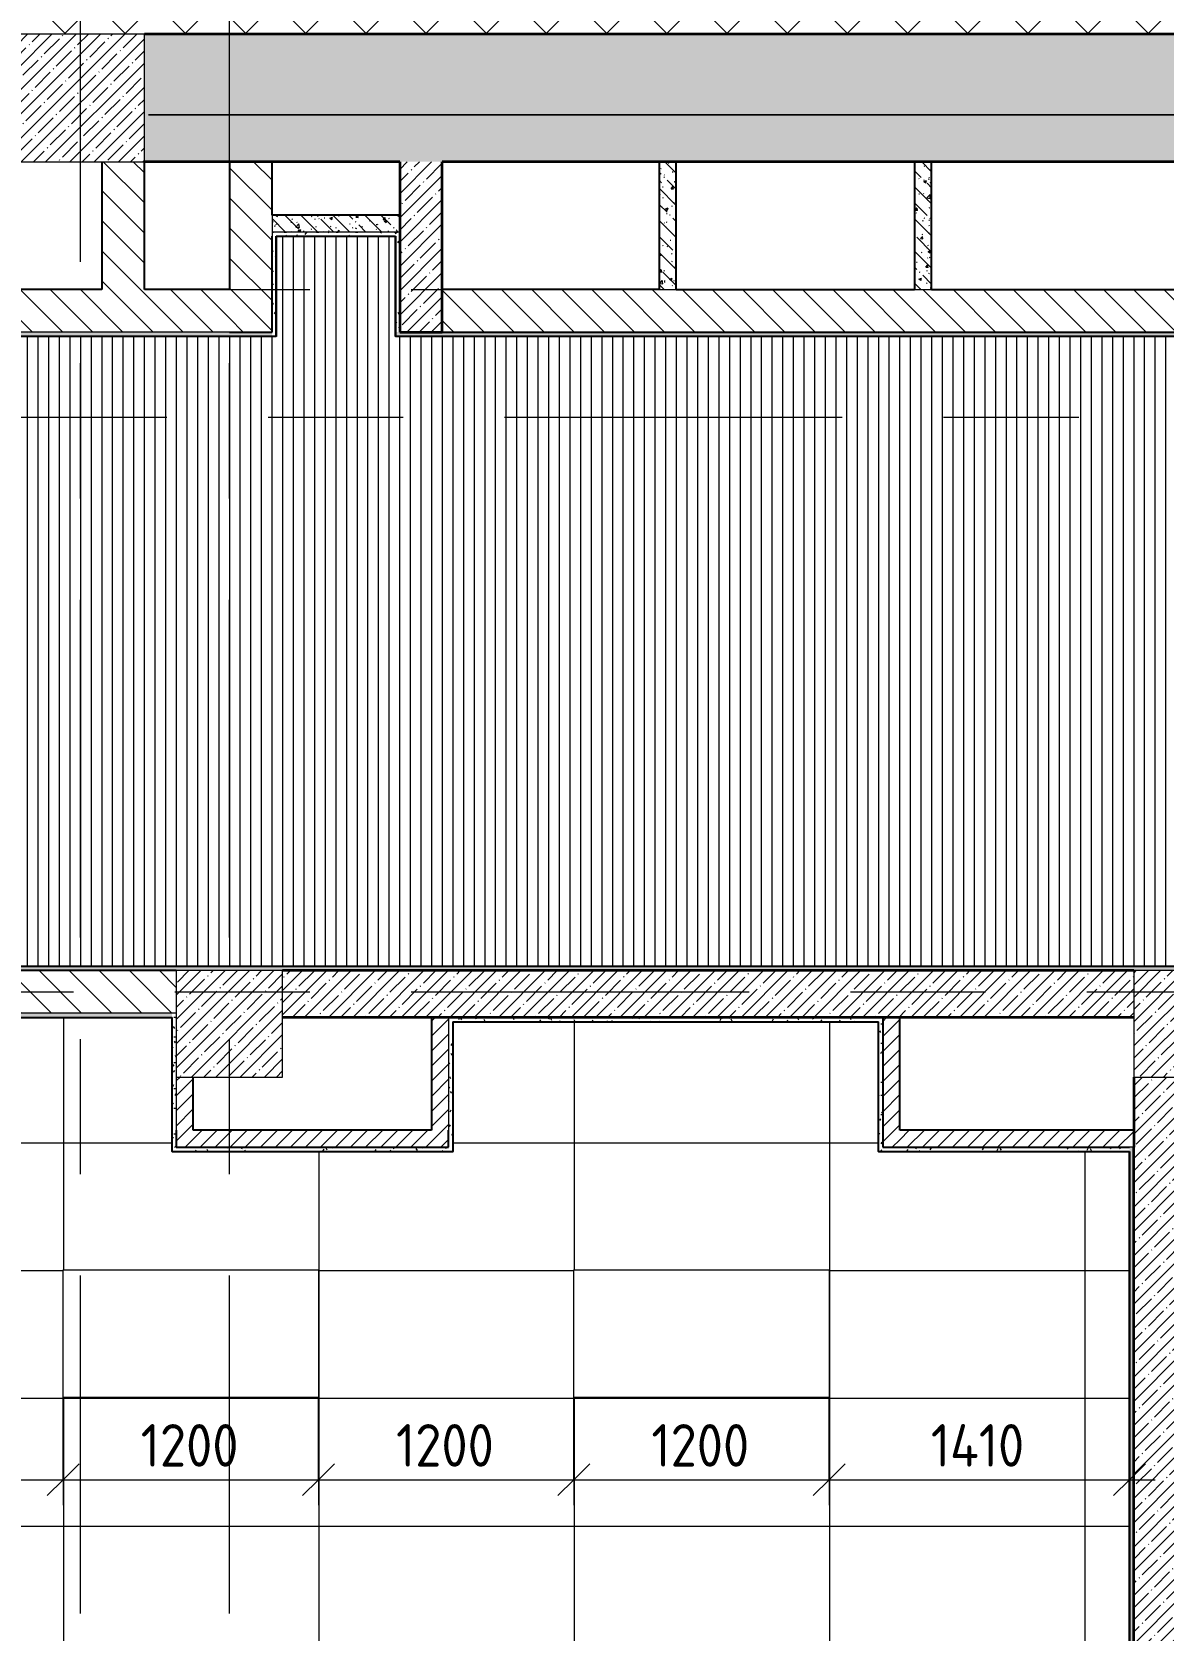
# Model space of a CAD drawing. Header units: millimetres. Extents: x 35378 to 237579, y -8553 to 29000.
# Drawn here: x 60232 to 65547, y 4802 to 12310 of the extents above; entities that cross this region are included whole.
import ezdxf

# ---------------------------------------------------------------- set-up
doc = ezdxf.new("R2010")
doc.units = ezdxf.units.MM
doc.linetypes.add('Осевая', pattern=[3175, 635, -476.25, 1587.5, -476.25])
for name, color, linetype, lineweight in [('A-ANNO-DIMS', 7, 'Continuous', 9), ('A-ANNO-DIMS-100', 7, 'Continuous', 9), ('A-CLNG', 7, 'Continuous', 9), ('A-CLNG-PATT', 7, 'Continuous', 9), ('A-GLAZ-CWMG', 7, 'Continuous', 9), ('A-WALL', 7, 'Continuous', 9), ('I-WALL', 7, 'Continuous', 9), ('S-COLS', 7, 'Continuous', 9), ('Оси-2', 7, 'Осевая', 9)]:
    doc.layers.add(name, color=color, linetype=linetype, lineweight=lineweight)
for name, color, linetype, lineweight, true_color in [('A-WALL-1', 7, 'Continuous', 35, 0x3c3c3c), ('A-WALL-3', 7, 'Continuous', 25, 0x3c3c3c), ('A-WALL-FNSH-2', 7, 'Continuous', 13, 0x3c3c3c)]:
    doc.layers.add(name, color=color, linetype=linetype, lineweight=lineweight, true_color=true_color)
doc.styles.add('ISOCPEUR_1', font='isocpeur.ttf', dxfattribs={"width": 0.9, "height": 200})
doc.dimstyles.new('ISO-2_0_0_9К_Средний_округл2', dxfattribs={"dimscale": 304.8, "dimtxt": 199.196235, "dimasz": 0.492126, "dimexe": 0.393701, "dimexo": 0, "dimgap": 0, "dimtad": 1, "dimdec": 0, "dimrnd": 10, "dimzin": 0, "dimdsep": 46, "dimtxsty": 'ISOCPEUR_1', "dimblk1": 'OBLIQUE', "dimblk2": 'OBLIQUE', "dimsah": 1, "dimcen": 0.09, "dimdle": 0.393701, "dimazin": 0, "dimtfac": 1, "dimtdec": 4, "dimtix": 1, "dimtmove": 0, "dimatfit": 3, "dimfxl": 1, "dimtvp": 1, "dimtolj": 1, "dimtzin": 0, "dimarcsym": 2})
pattern_1 = [(45, (0, 0), (-57.02463, 57.02463), []), (45, (57.025, 0), (-57.02463, 57.02463), [100.806, -20.161, 3.353, -16.808])]
pattern_2 = [(135, (0, 0), (-70.71068, -70.71068), [])]
pattern_3 = [(45, (0, 0), (-35.35534, 35.35534), [])]
pattern_4 = [(135, (0, 0), (-75.43415, -75.43415), [106.68, -17.78, 3.556, -17.78]), (135, (0, 75.39), (-75.43415, -75.43415), []), (50, (0, 0), (127.52922, -11.15758), [13.335, -146.685]), (355, (0, 0), (-24.66966, 133.74002), [10.668, -117.348]), (100.451, (10.63, -0.93), (102.85973, 122.58178), [11.333, -124.663]), (46.184, (0, 35.56), (189.75516, -29.43036), [20.002, -220.027]), (96.636, (15.81, 33.1), (166.1822, 173.1996), [17, -186.995]), (351.184, (0, 35.56), (166.18393, 173.1976), [16.002, -176.022]), (21, (17.78, 26.67), (106.13027, -71.58603), [13.335, -146.685]), (326, (17.78, 26.67), (43.26188, 128.93175), [10.668, -117.348]), (71.451, (26.62, 20.7), (149.39198, 57.34505), [11.333, -124.663]), (37.5, (0, 0), (2.162228, 59.188357), [3.353, -112.573, 3.353, -115.773, -117.793]), (37.5, (0, 0), (2.162228, 59.188357), [-235.052, 3.353, -114.44]), (7.5, (0, 0), (46.77386, 70.12615), [3.353, -64.567, 3.353, -109.906, -44.894]), (7.5, (0, 0), (46.77386, 70.12615), [-181.178, 3.353, -41.542]), (327.5, (-39.65, 0), (94.91367, -4.010093), [3.353, -41.097, 3.353, -135.331, -184.023]), (327.5, (-39.65, 0), (94.91367, -4.010093), [-183.134, 3.353, -180.67]), (317.5, (-57.43, 0), (103.69057, 17.79882), [3.353, -54.432, 3.353, -88.748, -130.683]), (317.5, (-57.43, 0), (103.69057, 17.79882), [-149.885, 3.353, -127.33])]
pattern_5 = [(0, (0, 0), (121.92, 30.48), [10.058, -81.382, 10.058, -81.382, -487.68]), (0, (0, 0), (121.92, 30.48), [-182.88, 10.058, -172.822, 10.058, -81.382, -213.36]), (0, (0, 0), (121.92, 30.48), [-457.2, 10.058, -50.902, 10.058, -142.342]), (120, (45.72, 15.24), (-87.356454, 90.345817), [10.058, -81.382, 10.058, -81.382, -487.68]), (120, (45.72, 15.24), (-87.356454, 90.345817), [-182.88, 10.058, -172.822, 10.058, -81.382, -213.36]), (120, (45.72, 15.24), (-87.356454, 90.345817), [-457.2, 10.058, -50.902, 10.058, -142.342]), (240, (60.96, 76.2), (-34.563546, -120.825817), [10.058, -81.382, 10.058, -81.382, -487.68]), (240, (60.96, 76.2), (-34.563546, -120.825817), [-182.88, 10.058, -172.822, 10.058, -81.382, -213.36]), (240, (60.96, 76.2), (-34.563546, -120.825817), [-457.2, 10.058, -50.902, 10.058, -142.342])]

# ---------------------------------------------------------------- blocks, each defined once
blk = doc.blocks.new('BSC_Колонна _Прямоугольная - 500х500-V4-План потолков с обозначением видов отделки и геометрии 1 этажа в осях 12-23')
at = {"layer": 'S-COLS'}
h = blk.add_hatch(dxfattribs=at)
h.set_pattern_fill('FP_5', color=256, style=0, pattern_type=2)
h.set_pattern_definition([(45, (-61160, -7650), (-57.02463, 57.02463), []), (45, (-61102.975, -7650), (-57.02463, 57.02463), [100.806, -20.161, 3.353, -16.808])])
h.paths.add_polyline_path([(-250, -250), (250, -250), (250, 250), (-250, 250)])
for p, q in [((250, 250), (-250, 250)), ((-250, 250), (-250, -250)), ((250, -250), (250, 250)), ((-250, -250), (250, -250))]:
    blk.add_line(p, q, dxfattribs=at)
blk = doc.blocks.new('BSC_Колонна _Прямоугольная - 500х500-V13-План потолков с обозначением видов отделки и геометрии 1 этажа в осях 12-23')
at = {"layer": 'S-COLS'}
h = blk.add_hatch(dxfattribs=at)
h.set_pattern_fill('FP_14', color=256, style=0, pattern_type=2)
h.set_pattern_definition([(45, (-65660, -7650), (-57.02463, 57.02463), []), (45, (-65602.975, -7650), (-57.02463, 57.02463), [100.806, -20.161, 3.353, -16.808])])
h.paths.add_polyline_path([(-250, -250), (250, -250), (250, 250), (-250, 250), (-250, 55)])
for p, q in [((250, 250), (-250, 250)), ((-250, 250), (-250, -250)), ((250, -250), (250, 250)), ((-250, -250), (250, -250))]:
    blk.add_line(p, q, dxfattribs=at)
blk = doc.blocks.new('BSC_Колонна _Прямоугольная - 600х600-V20-План потолков с обозначением видов отделки и геометрии 1 этажа в осях 12-23')
at = {"layer": 'S-COLS'}
h = blk.add_hatch(dxfattribs=at)
h.set_pattern_fill('FP_29', color=256, style=0, pattern_type=2)
h.set_pattern_definition([(45, (-60460, -12000), (-57.02463, 57.02463), []), (45, (-60402.975, -12000), (-57.02463, 57.02463), [100.806, -20.161, 3.353, -16.808])])
h.paths.add_polyline_path([(-173.4, -300), (300, -300), (300, 300), (-300, 300), (-300, -300)])
for p, q in [((300, 300), (-300, 300)), ((-300, 300), (-300, -300)), ((300, -300), (300, 300)), ((-300, -300), (300, -300))]:
    blk.add_line(p, q, dxfattribs=at)
blk = doc.blocks.new('Прямоугольный импост - 50 x 70 мм-31720913-План потолков с обозначением видов отделки и геометрии 1 этажа в осях 12-23')
at = {"layer": 'A-GLAZ-CWMG'}
blk.add_line((59605, 7920.7), (60400, 7920.7), dxfattribs=at)
blk = doc.blocks.new('Прямоугольный импост - 50 x 70 мм-32257329-План потолков с обозначением видов отделки и геометрии 1 этажа в осях 12-23')
at = {"layer": 'A-GLAZ-CWMG'}
blk.add_line((0, -35), (-70, -35), dxfattribs=at)
blk = doc.blocks.new('DIMBLOCK82-План потолков с обозначением видов отделки и геометрии 1 этажа в осях 12-23')
at = {"layer": 'A-ANNO-DIMS-100'}
for p, q in [((59178.6, 5894.1), (59178.6, 5388.2)), ((59178.6, 5508.2), (59178.6, 5894.1)), ((60378.6, 5894.1), (60378.6, 5388.2)), ((60378.6, 5508.2), (60378.6, 5894.1)), ((59178.6, 5508.2), (60378.6, 5508.2))]:
    blk.add_line(p, q, dxfattribs=at)
at = {"layer": 'A-ANNO-DIMS-100', "lineweight": 20}
for p, q in [((59178.6, 5508.2), (59253.6, 5583.2)), ((60378.6, 5508.2), (60453.6, 5583.2)), ((59178.6, 5508.2), (59103.6, 5433.2)), ((60378.6, 5508.2), (60303.6, 5433.2))]:
    blk.add_line(p, q, dxfattribs=at)
at = {"layer": 'A-ANNO-DIMS-100', "color": 0, "insert": (59543, 5769.5), "char_height": 200, "width": 565.411, "attachment_point": 1, "line_spacing_factor": 1.149209, "style": 'ISOCPEUR_1'}
blk.add_mtext('1200', dxfattribs=at)
blk = doc.blocks.new('_Oblique')
at = {"color": 0, "linetype": 'ByBlock', "lineweight": -2}
blk.add_line((-0.5, -0.5), (0.5, 0.5), dxfattribs=at)
blk = doc.blocks.new('DIMBLOCK83-План потолков с обозначением видов отделки и геометрии 1 этажа в осях 12-23')
at = {"layer": 'A-ANNO-DIMS-100'}
for p, q in [((60378.6, 5894.1), (60378.6, 5388.2)), ((60378.6, 5508.2), (60378.6, 5894.1)), ((61578.6, 5894.1), (61578.6, 5388.2)), ((61578.6, 5508.2), (61578.6, 5894.1)), ((60378.6, 5508.2), (61578.6, 5508.2))]:
    blk.add_line(p, q, dxfattribs=at)
at = {"layer": 'A-ANNO-DIMS-100', "lineweight": 20}
for p, q in [((60378.6, 5508.2), (60453.6, 5583.2)), ((61578.6, 5508.2), (61653.6, 5583.2)), ((60378.6, 5508.2), (60303.6, 5433.2)), ((61578.6, 5508.2), (61503.6, 5433.2))]:
    blk.add_line(p, q, dxfattribs=at)
at = {"layer": 'A-ANNO-DIMS-100', "color": 0, "insert": (60743, 5769.5), "char_height": 200, "width": 565.411, "attachment_point": 1, "line_spacing_factor": 1.149209, "style": 'ISOCPEUR_1'}
blk.add_mtext('1200', dxfattribs=at)
blk = doc.blocks.new('DIMBLOCK84-План потолков с обозначением видов отделки и геометрии 1 этажа в осях 12-23')
at = {"layer": 'A-ANNO-DIMS-100'}
for p, q in [((61578.6, 5894.1), (61578.6, 5388.2)), ((61578.6, 5508.2), (61578.6, 5894.1)), ((62778.6, 5894.1), (62778.6, 5388.2)), ((62778.6, 5508.2), (62778.6, 5894.1)), ((61578.6, 5508.2), (62778.6, 5508.2))]:
    blk.add_line(p, q, dxfattribs=at)
at = {"layer": 'A-ANNO-DIMS-100', "lineweight": 20}
for p, q in [((61578.6, 5508.2), (61653.6, 5583.2)), ((62778.6, 5508.2), (62853.6, 5583.2)), ((61578.6, 5508.2), (61503.6, 5433.2)), ((62778.6, 5508.2), (62703.6, 5433.2))]:
    blk.add_line(p, q, dxfattribs=at)
at = {"layer": 'A-ANNO-DIMS-100', "color": 0, "insert": (61943, 5769.5), "char_height": 200, "width": 565.411, "attachment_point": 1, "line_spacing_factor": 1.149209, "style": 'ISOCPEUR_1'}
blk.add_mtext('1200', dxfattribs=at)
blk = doc.blocks.new('DIMBLOCK85-План потолков с обозначением видов отделки и геометрии 1 этажа в осях 12-23')
at = {"layer": 'A-ANNO-DIMS-100'}
for p, q in [((62778.6, 5894.1), (62778.6, 5388.2)), ((62778.6, 5508.2), (62778.6, 5894.1)), ((63978.6, 5894.1), (63978.6, 5388.2)), ((63978.6, 5508.2), (63978.6, 5894.1)), ((62778.6, 5508.2), (63978.6, 5508.2))]:
    blk.add_line(p, q, dxfattribs=at)
at = {"layer": 'A-ANNO-DIMS-100', "lineweight": 20}
for p, q in [((62778.6, 5508.2), (62853.6, 5583.2)), ((63978.6, 5508.2), (64053.6, 5583.2)), ((62778.6, 5508.2), (62703.6, 5433.2)), ((63978.6, 5508.2), (63903.6, 5433.2))]:
    blk.add_line(p, q, dxfattribs=at)
at = {"layer": 'A-ANNO-DIMS-100', "color": 0, "insert": (63143, 5769.5), "char_height": 200, "width": 565.411, "attachment_point": 1, "line_spacing_factor": 1.149209, "style": 'ISOCPEUR_1'}
blk.add_mtext('1200', dxfattribs=at)
blk = doc.blocks.new('DIMBLOCK86-План потолков с обозначением видов отделки и геометрии 1 этажа в осях 12-23')
at = {"layer": 'A-ANNO-DIMS-100'}
for p, q in [((63978.6, 5894.1), (63978.6, 5388.2)), ((63978.6, 5508.2), (63978.6, 5894.1)), ((65390, 5614.3), (65390, 5388.2)), ((65390, 5508.2), (65390, 5614.3)), ((63978.6, 5508.2), (65510, 5508.2))]:
    blk.add_line(p, q, dxfattribs=at)
at = {"layer": 'A-ANNO-DIMS-100', "lineweight": 20}
for p, q in [((63978.6, 5508.2), (64053.6, 5583.2)), ((65390, 5508.2), (65465, 5583.2)), ((63978.6, 5508.2), (63903.6, 5433.2)), ((65390, 5508.2), (65315, 5433.2))]:
    blk.add_line(p, q, dxfattribs=at)
at = {"layer": 'A-ANNO-DIMS-100', "color": 0, "insert": (64456.3, 5769.5), "char_height": 200, "width": 547.024, "attachment_point": 1, "line_spacing_factor": 1.149209, "style": 'ISOCPEUR_1'}
blk.add_mtext('1410', dxfattribs=at)

msp = doc.modelspace()

# ---------------------------------------------------------------- hatches: boundary and pattern name
at = {"layer": 'A-CLNG-PATT'}
h = msp.add_hatch(dxfattribs=at)
h.set_pattern_fill('FP_61', color=256, style=0, pattern_type=2)
h.set_pattern_definition([(45, (0, 0), (-141.42136, 141.42136), []), (135, (0, 0), (-141.42136, -141.42136), [])])
h.paths.add_polyline_path([(66158.3, 12300), (66160, 12300), (66160, 26500), (42760, 26500), (42760, 12300), (64690.4, 12300)])
h.paths.add_polyline_path([(61160, 14457), (60960, 14457), (60960, 14657), (61160, 14657)])
h.paths.add_polyline_path([(61960, 14457), (61960, 14657), (62160, 14657), (62160, 14457)])
h.paths.add_polyline_path([(53960, 14457), (53960, 14657), (54160, 14657), (54160, 14457)])
h.paths.add_polyline_path([(54960, 14457), (54960, 14657), (55160, 14657), (55160, 14457)])
h.paths.add_polyline_path([(54443.4, 20281.7), (54390.3, 20293), (54340.6, 20315.1), (54296.6, 20347.1), (54260.3, 20387.5), (54233.1, 20434.5), (54216.3, 20486.2), (54210.6, 20540.3), (54216.3, 20594.4), (54233.1, 20646), (54260.3, 20693.1), (54296.6, 20733.5), (54340.6, 20765.5), (54390.3, 20787.6), (54443.4, 20798.9), (54497.8, 20798.9), (54550.9, 20787.6), (54600.6, 20765.5), (54644.6, 20733.5), (54680.9, 20693.1), (54708.1, 20646), (54724.9, 20594.4), (54730.6, 20540.3), (54724.9, 20486.2), (54708.1, 20434.5), (54680.9, 20387.5), (54644.6, 20347.1), (54600.6, 20315.1), (54550.9, 20293), (54497.8, 20281.7)])
h = msp.add_hatch(dxfattribs=at)
h.set_pattern_fill('FP_65', color=256, style=0, pattern_type=2)
h.set_pattern_definition([(90, (69761, -2785.95), (-50, 3e-15), [])])
h.paths.add_polyline_path([(74079, 7921), (74079, 8301), (75459, 8301), (75459, 10879.5), (61939, 10879.5), (61939, 11349), (61381, 11349), (61381, 10879), (42401, 10879), (42401, 10209), (38761, 10209), (38761.8, 8320), (38798.1, 8184.8), (38761, 8184.7), (38761, 7921), (39026.8, 7921), (39026.7, 7956.4), (39162, 7921), (73497.9, 7921)])
h = msp.add_hatch(dxfattribs=at)
h.set_pattern_fill('FP_60', color=256, style=0, pattern_type=2)
h.set_pattern_definition([(180, (57981, 4690), (-7e-14, -600), []), (270, (57981, 4690), (1200, 7e-14), [])])
h.paths.add_polyline_path([(65390, 420), (65390, 7050), (64210, 7050), (64209, 7660), (62210, 7660), (62210, 7050), (60890, 7050), (60889, 7680), (58379, 7679.2), (58243.8, 7642.9), (58243.7, 7680), (56930, 7680), (56930, 7380), (56780.7, 7380), (56780.7, 420), (64690.4, 420)])
h.paths.add_polyline_path([(62778.6, 1094.1), (62778.6, 1694.1), (63978.6, 1694.1), (63978.6, 1094.1)])
h.paths.add_polyline_path([(60378.6, 1094.1), (60378.6, 1694.1), (61578.6, 1694.1), (61578.6, 1094.1)])
h.paths.add_polyline_path([(57978.6, 1094.1), (57978.6, 1694.1), (59178.6, 1694.1), (59178.6, 1094.1)])
h.paths.add_polyline_path([(63978.6, 3494.1), (62778.6, 3494.1), (62778.6, 4094.1), (63978.6, 4094.1)])
h.paths.add_polyline_path([(61578.6, 3494.1), (60378.6, 3494.1), (60378.6, 4094.1), (61578.6, 4094.1)])
h.paths.add_polyline_path([(59178.6, 3494.1), (57978.6, 3494.1), (57978.6, 4094.1), (59178.6, 4094.1)])
h.paths.add_polyline_path([(63978.6, 5894.1), (62778.6, 5894.1), (62778.6, 6494.1), (63978.6, 6494.1)])
h.paths.add_polyline_path([(61578.6, 5894.1), (60378.6, 5894.1), (60378.6, 6494.1), (61578.6, 6494.1)])
h.paths.add_polyline_path([(57978.6, 5894.1), (57978.6, 6494.1), (59178.6, 6494.1), (59178.6, 5894.1), (58818.7, 5894.1)])
h.paths.add_polyline_path([(57979.2, 7279), (57942.9, 7414.2), (58015.4, 7414.3)])
at = {"layer": 'I-WALL'}
h = msp.add_hatch(dxfattribs=at)
h.set_pattern_fill('FP_17', color=256, style=0, pattern_type=2)
h.set_pattern_definition(pattern_1)
h.paths.add_polyline_path([(54760, 11700), (60160, 11700), (60160, 12300), (54760, 12300), (54760, 11720.3)])
h.paths.add_polyline_path([(54160, 11700), (54160, 12300), (42160, 12300), (42160, 11700), (50011.2, 11700)])
h.paths.add_polyline_path([(66160, 11700), (66160, 12300), (60760, 12300), (60760, 11700), (66158.3, 11700)])
h = msp.add_hatch(dxfattribs=at)
h.set_pattern_fill('FP_21', color=256, style=0, pattern_type=2)
h.set_pattern_definition(pattern_2)
h.paths.add_polyline_path([(60560, 11100), (60760, 11100), (60760, 11700), (60560, 11700)])
h = msp.add_hatch(dxfattribs=at)
h.set_pattern_fill('FP_21', color=256, style=0, pattern_type=2)
h.set_pattern_definition(pattern_2)
h.paths.add_polyline_path([(61160, 10900), (61360, 10900), (61360, 11700), (61160, 11700), (61160, 11100)])
h = msp.add_hatch(dxfattribs=at)
h.set_pattern_fill('FP_17', color=256, style=0, pattern_type=2)
h.set_pattern_definition(pattern_1)
h.paths.add_polyline_path([(61960, 10900), (62160, 10900), (62160, 11700), (61960, 11700), (61960, 11100)])
h = msp.add_hatch(dxfattribs=at)
h.set_pattern_fill('FP_24', color=256, style=0, pattern_type=2)
h.set_pattern_definition(pattern_4)
h.paths.add_polyline_path([(63222.5, 11100), (63260, 11100), (63260, 11700), (63180, 11700), (63180, 11100)])
h = msp.add_hatch(dxfattribs=at)
h.set_pattern_fill('FP_24', color=256, style=0, pattern_type=2)
h.set_pattern_definition(pattern_4)
h.paths.add_polyline_path([(64380, 11100), (64460, 11100), (64460, 11700), (64380, 11700)])
h = msp.add_hatch(dxfattribs=at)
h.set_pattern_fill('FP_24', color=256, style=0, pattern_type=2)
h.set_pattern_definition(pattern_4)
h.paths.add_polyline_path([(61960, 11370), (61960, 11450), (61360, 11450), (61360, 11370), (61940, 11370)])
h = msp.add_hatch(dxfattribs=at)
h.set_pattern_fill('FP_57', color=256, style=0, pattern_type=2)
h.set_pattern_definition(pattern_5)
h.paths.add_polyline_path([(61360, 11350), (61940, 11350), (61940, 11370), (61360, 11370)])
h = msp.add_hatch(dxfattribs=at)
h.set_pattern_fill('FP_57', color=256, style=0, pattern_type=2)
h.set_pattern_definition(pattern_5)
h.paths.add_polyline_path([(61380, 10880), (61380, 11350), (61360, 11350), (61360, 10880)])
h = msp.add_hatch(dxfattribs=at)
h.set_pattern_fill('FP_57', color=256, style=0, pattern_type=2)
h.set_pattern_definition(pattern_5)
h.paths.add_polyline_path([(61940, 10900), (61960, 10900), (61960, 11370), (61940, 11370), (61940, 11350)])
h = msp.add_hatch(dxfattribs=at)
h.set_pattern_fill('FP_21', color=256, style=0, pattern_type=2)
h.set_pattern_definition(pattern_2)
h.paths.add_polyline_path([(51910, 10900), (55500, 10900), (55500, 11100), (51910, 11100)])
h.paths.add_polyline_path([(55700, 10900), (59140, 10900), (59140, 11100), (55700, 11100)])
h.paths.add_polyline_path([(61160, 10900), (61160, 11100), (59340, 11100), (59340, 10900), (60286.6, 10900)])
h.paths.add_polyline_path([(51710, 10900), (51710, 11100), (44760, 11100), (44760, 10900), (50011.2, 10900)])
h = msp.add_hatch(dxfattribs=at)
h.set_pattern_fill('FP_21', color=256, style=0, pattern_type=2)
h.set_pattern_definition(pattern_2)
h.paths.add_polyline_path([(62160, 10900), (62760, 10900), (62760, 11100), (62160, 11100)])
h = msp.add_hatch(dxfattribs=at)
h.set_pattern_fill('FP_21', color=256, style=0, pattern_type=2)
h.set_pattern_definition(pattern_2)
h.paths.add_polyline_path([(66560, 10900), (66560, 11100), (62760, 11100), (62760, 10900), (66158.3, 10900)])
h = msp.add_hatch(dxfattribs=at)
h.set_pattern_fill('FP_57', color=256, style=0, pattern_type=2)
h.set_pattern_definition(pattern_5)
h.paths.add_polyline_path([(61360, 10880), (61360, 10900), (42380, 10900), (42380, 10880), (60286.6, 10880)])
h = msp.add_hatch(dxfattribs=at)
h.set_pattern_fill('FP_57', color=256, style=0, pattern_type=2)
h.set_pattern_definition(pattern_5)
h.paths.add_polyline_path([(66669, 10880), (66669, 10900), (61940, 10900), (61940, 10880), (66158.3, 10880)])
h = msp.add_hatch(dxfattribs=at)
h.set_pattern_fill('FP_57', color=256, style=0, pattern_type=2)
h.set_pattern_definition(pattern_5)
h.paths.add_polyline_path([(70562.1, 7900), (74100, 7900), (74100, 7920), (39157.8, 7919.1), (39086.7, 7900), (67626.2, 7900)])
h.paths.add_polyline_path([(38761, 7900), (39026.8, 7900), (39026.7, 7920), (38760, 7920), (38760, 7900)])
h = msp.add_hatch(dxfattribs=at)
h.set_pattern_fill('FP_21', color=256, style=0, pattern_type=2)
h.set_pattern_definition(pattern_2)
h.paths.add_polyline_path([(60890, 7700), (60910, 7700), (60910, 7900), (56910, 7900), (56910, 7700), (58243.8, 7700), (58243.7, 7715.4), (58301.3, 7700), (58818.7, 7700)])
h = msp.add_hatch(dxfattribs=at)
h.set_pattern_fill('FP_17', color=256, style=0, pattern_type=2)
h.set_pattern_definition(pattern_1)
h.paths.add_polyline_path([(62190, 7680), (65410, 7680), (65410, 7900), (61410, 7900), (61410, 7680), (62110, 7680)])
h = msp.add_hatch(dxfattribs=at)
h.set_pattern_fill('FP_57', color=256, style=0, pattern_type=2)
h.set_pattern_definition(pattern_5)
h.paths.add_polyline_path([(58243.8, 7680), (58243.7, 7700), (56930, 7700), (56930, 7680), (58243.7, 7680)])
h.paths.add_polyline_path([(60890, 7680), (60890, 7700), (58301.3, 7700), (58379, 7680), (60889, 7680)])
h = msp.add_hatch(dxfattribs=at)
h.set_pattern_fill('FP_57', color=256, style=0, pattern_type=2)
h.set_pattern_definition(pattern_5)
h.paths.add_polyline_path([(60910, 7070), (60910, 7700), (60890, 7700), (60890, 7070)])
h = msp.add_hatch(dxfattribs=at)
h.set_pattern_fill('FP_33', color=256, style=0, pattern_type=2)
h.set_pattern_definition(pattern_3)
h.paths.add_polyline_path([(62190, 7150), (62190, 7680), (62110, 7680), (62110, 7150)])
h = msp.add_hatch(dxfattribs=at)
h.set_pattern_fill('FP_57', color=256, style=0, pattern_type=2)
h.set_pattern_definition(pattern_5)
h.paths.add_polyline_path([(62190, 7660), (64210, 7660), (64210, 7680), (62190, 7680)])
h = msp.add_hatch(dxfattribs=at)
h.set_pattern_fill('FP_57', color=256, style=0, pattern_type=2)
h.set_pattern_definition(pattern_5)
h.paths.add_polyline_path([(62210, 7050), (62210, 7660), (62190, 7660), (62190, 7050)])
h = msp.add_hatch(dxfattribs=at)
h.set_pattern_fill('FP_57', color=256, style=0, pattern_type=2)
h.set_pattern_definition(pattern_5)
h.paths.add_polyline_path([(64230, 7070), (64230, 7680), (64210, 7680), (64210, 7070)])
h = msp.add_hatch(dxfattribs=at)
h.set_pattern_fill('FP_33', color=256, style=0, pattern_type=2)
h.set_pattern_definition(pattern_3)
h.paths.add_polyline_path([(64310, 7070), (64310, 7680), (64230, 7680), (64230, 7070)])
h = msp.add_hatch(dxfattribs=at)
h.set_pattern_fill('FP_33', color=256, style=0, pattern_type=2)
h.set_pattern_definition(pattern_3)
h.paths.add_polyline_path([(60990, 7150), (60990, 7400), (60910, 7400), (60910, 7150)])
h = msp.add_hatch(dxfattribs=at)
h.set_pattern_fill('FP_17', color=256, style=0, pattern_type=2)
h.set_pattern_definition(pattern_1)
h.paths.add_polyline_path([(65410, 400), (65630, 400), (65630, 7400), (65410, 7400), (65410, 470.3)])
h = msp.add_hatch(dxfattribs=at)
h.set_pattern_fill('FP_33', color=256, style=0, pattern_type=2)
h.set_pattern_definition(pattern_3)
h.paths.add_polyline_path([(61754.6, 7070), (62190, 7070), (62190, 7150), (60910, 7150), (60910, 7070)])
h = msp.add_hatch(dxfattribs=at)
h.set_pattern_fill('FP_33', color=256, style=0, pattern_type=2)
h.set_pattern_definition(pattern_3)
h.paths.add_polyline_path([(65410, 7070), (65410, 7150), (64310, 7150), (64310, 7070), (65390, 7070)])
h = msp.add_hatch(dxfattribs=at)
h.set_pattern_fill('FP_57', color=256, style=0, pattern_type=2)
h.set_pattern_definition(pattern_5)
h.paths.add_polyline_path([(61754.6, 7050), (62190, 7050), (62190, 7070), (60890, 7070), (60890, 7050)])
h = msp.add_hatch(dxfattribs=at)
h.set_pattern_fill('FP_57', color=256, style=0, pattern_type=2)
h.set_pattern_definition(pattern_5)
h.paths.add_polyline_path([(64690.4, 7050), (65390, 7050), (65390, 7070), (64210, 7070), (64210, 7050)])
h = msp.add_hatch(dxfattribs=at)
h.set_pattern_fill('FP_57', color=256, style=0, pattern_type=2)
h.set_pattern_definition(pattern_5)
h.paths.add_polyline_path([(65410, 400), (65410, 7070), (65390, 7070), (65390, 400)])

# ---------------------------------------------------------------- linework, layer by layer
at = {"layer": 'A-CLNG'}
for p, q in [((61939, 11349), (61381, 11349)), ((61381, 11349), (61381, 10879)), ((61939, 10879.5), (61939, 11349)), ((61381, 10879), (42401, 10879)), ((75459, 10879.5), (61939, 10879.5)), ((39159.1, 7921), (74079, 7921)), ((60378.6, 5894.1), (60378.6, 6494.1)), ((60378.6, 6494.1), (61578.6, 6494.1)), ((61578.6, 6494.1), (61578.6, 5894.1)), ((62778.6, 5894.1), (62778.6, 6494.1)), ((62778.6, 6494.1), (63978.6, 6494.1)), ((63978.6, 6494.1), (63978.6, 5894.1)), ((61578.6, 5894.1), (60378.6, 5894.1)), ((63978.6, 5894.1), (62778.6, 5894.1))]:
    msp.add_line(p, q, dxfattribs=at)
at = {"layer": 'A-WALL'}
for p, q in [((61360, 11450), (61360, 11350)), ((61960, 11370), (61360, 11370)), ((63180, 11100), (63260, 11100)), ((64380, 11100), (64460, 11100)), ((61160, 10900), (44760, 10900)), ((60910, 7700), (58301.3, 7700)), ((62190, 7680), (62190, 7150)), ((60910, 7400), (60910, 7150)), ((65410, 7070), (65390, 7070))]:
    msp.add_line(p, q, dxfattribs=at)
at = {"layer": 'A-WALL-1'}
for p, q in [((66160, 12300), (60760, 12300)), ((61960, 11700), (60760, 11700)), ((61960, 11700), (61960, 10900)), ((62160, 10900), (62160, 11700)), ((66160, 11700), (62160, 11700)), ((61960, 10900), (62160, 10900)), ((65410, 7900), (61410, 7900)), ((65410, 7680), (61410, 7680)), ((65410, 7400), (65410, 7070)), ((65410, 400), (65410, 7070))]:
    msp.add_line(p, q, dxfattribs=at)
at = {"layer": 'A-WALL-3'}
for p, q in [((60560, 11700), (60560, 11100)), ((60760, 11100), (60760, 11700)), ((61160, 11700), (61160, 11100)), ((61360, 11450), (61360, 11700)), ((63180, 11700), (63180, 11100)), ((63260, 11100), (63260, 11700)), ((64380, 11700), (64380, 11100)), ((64460, 11100), (64460, 11700)), ((61960, 11450), (61360, 11450)), ((61360, 10900), (61360, 11350)), ((61380, 11350), (61940, 11350)), ((61380, 10880), (61380, 11350)), ((61940, 11350), (61940, 10880)), ((60560, 11100), (59340, 11100)), ((61160, 11100), (60760, 11100)), ((63180, 11100), (62160, 11100)), ((63260, 11100), (64380, 11100)), ((64460, 11100), (66560, 11100)), ((61160, 10900), (61360, 10900)), ((62160, 10900), (66560, 10900)), ((42400, 10880), (61380, 10880)), ((61940, 10880), (66669, 10880)), ((74080, 7920), (39161.1, 7920)), ((60910, 7900), (56910, 7900)), ((58376.1, 7680), (60890, 7680)), ((60890, 7050), (60890, 7680)), ((62110, 7680), (62110, 7150)), ((62210, 7660), (64210, 7660)), ((62210, 7660), (62210, 7050)), ((64210, 7050), (64210, 7660)), ((64230, 7680), (64230, 7070)), ((64310, 7150), (64310, 7680)), ((60990, 7150), (60990, 7400)), ((60910, 7150), (60910, 7070)), ((62110, 7150), (60990, 7150)), ((62190, 7070), (62190, 7150)), ((65410, 7150), (64310, 7150)), ((60910, 7070), (62190, 7070)), ((64230, 7070), (65390, 7070)), ((60890, 7050), (62210, 7050)), ((64210, 7050), (65390, 7050)), ((65390, 7050), (65390, 400))]:
    msp.add_line(p, q, dxfattribs=at)
at = {"layer": 'A-WALL-FNSH-2'}
for p, q in [((66139, 11921), (60780, 11921)), ((60780, 11921), (60780, 11920)), ((60780, 11920), (66139, 11920)), ((60889, 7680), (60889, 7050)), ((62211, 7659), (62210, 7659)), ((62211, 7049), (62211, 7659)), ((64209, 7660), (64209, 7050)), ((60889, 7050), (60890, 7050)), ((62210, 7050), (62210, 7049)), ((62210, 7049), (62211, 7049)), ((64209, 7050), (64210, 7050))]:
    msp.add_line(p, q, dxfattribs=at)
at = {"layer": 'I-WALL'}
for p, q in [((60470, 7921), (60470, 7920)), ((60470, 7679), (60470, 7680)), ((60889, 7679), (60470, 7679)), ((64209, 7659), (62211, 7659)), ((60889, 7050), (60889, 7049)), ((62210, 7049), (60889, 7049)), ((64209, 7050), (64209, 7049)), ((65389, 7049), (64209, 7049)), ((65389, 141), (65389, 7049))]:
    msp.add_line(p, q, dxfattribs=at)
at = {"layer": 'Оси-2'}
for p, q in [((60460, 593.7), (60460, 24898.1)), ((61160, 593.7), (61160, 24898.1)), ((38678.1, 11100), (82214, 11100)), ((39116.2, 10500), (82214, 10500)), ((38678.1, 7800), (82214, 7800))]:
    msp.add_line(p, q, dxfattribs=at)

# ---------------------------------------------------------------- block references
at = {"layer": 'A-GLAZ-CWMG'}
msp.add_blockref('Прямоугольный импост - 50 x 70 мм-31720913-План потолков с обозначением видов отделки и геометрии 1 этажа в осях 12-23', (0, 0), dxfattribs=at)
at = {"layer": 'A-GLAZ-CWMG', "extrusion": (0, 0, -1), "rotation": 180}
msp.add_blockref('Прямоугольный импост - 50 x 70 мм-32257329-План потолков с обозначением видов отделки и геометрии 1 этажа в осях 12-23', (-60470, 7885.7), dxfattribs=at)
at = {"layer": 'S-COLS'}
for name, p in [('BSC_Колонна _Прямоугольная - 600х600-V20-План потолков с обозначением видов отделки и геометрии 1 этажа в осях 12-23', (60460, 12000)), ('BSC_Колонна _Прямоугольная - 500х500-V4-План потолков с обозначением видов отделки и геометрии 1 этажа в осях 12-23', (61160, 7650)), ('BSC_Колонна _Прямоугольная - 500х500-V13-План потолков с обозначением видов отделки и геометрии 1 этажа в осях 12-23', (65660, 7650))]:
    msp.add_blockref(name, p, dxfattribs=at)

# ---------------------------------------------------------------- dimensions: what is measured, and where the dimension line sits
at = {"layer": 'A-ANNO-DIMS'}
for base, p1, p2, override, picture, middle in [((60378.6, 5508.2), (59178.6, 5894.1), (60378.6, 5894.1), {"dimpost": '<>', "dimfxl": 1200}, 'DIMBLOCK82-План потолков с обозначением видов отделки и геометрии 1 этажа в осях 12-23', (59778.6, 5608.2)), ((61578.6, 5508.2), (60378.6, 5894.1), (61578.6, 5894.1), {"dimpost": '<>', "dimfxl": 1200}, 'DIMBLOCK83-План потолков с обозначением видов отделки и геометрии 1 этажа в осях 12-23', (60978.6, 5608.2)), ((62778.6, 5508.2), (61578.6, 5894.1), (62778.6, 5894.1), {"dimpost": '<>', "dimfxl": 1200}, 'DIMBLOCK84-План потолков с обозначением видов отделки и геометрии 1 этажа в осях 12-23', (62178.6, 5608.2)), ((63978.6, 5508.2), (62778.6, 5894.1), (63978.6, 5894.1), {"dimpost": '<>', "dimfxl": 1200}, 'DIMBLOCK85-План потолков с обозначением видов отделки и геометрии 1 этажа в осях 12-23', (63378.6, 5608.2)), ((65390, 5508.2), (63978.6, 5894.1), (65390, 5614.3), {"dimpost": '<>', "dimfxl": 1438.913068}, 'DIMBLOCK86-План потолков с обозначением видов отделки и геометрии 1 этажа в осях 12-23', (64684.3, 5608.2))]:
    dim = msp.add_linear_dim(base=base, p1=p1, p2=p2, dimstyle='ISO-2_0_0_9К_Средний_округл2', override=override, dxfattribs=at)
    dim.commit()
    dim.dimension.update_dxf_attribs({"geometry": picture, "text_midpoint": middle})

doc.saveas('drawing.dxf')
